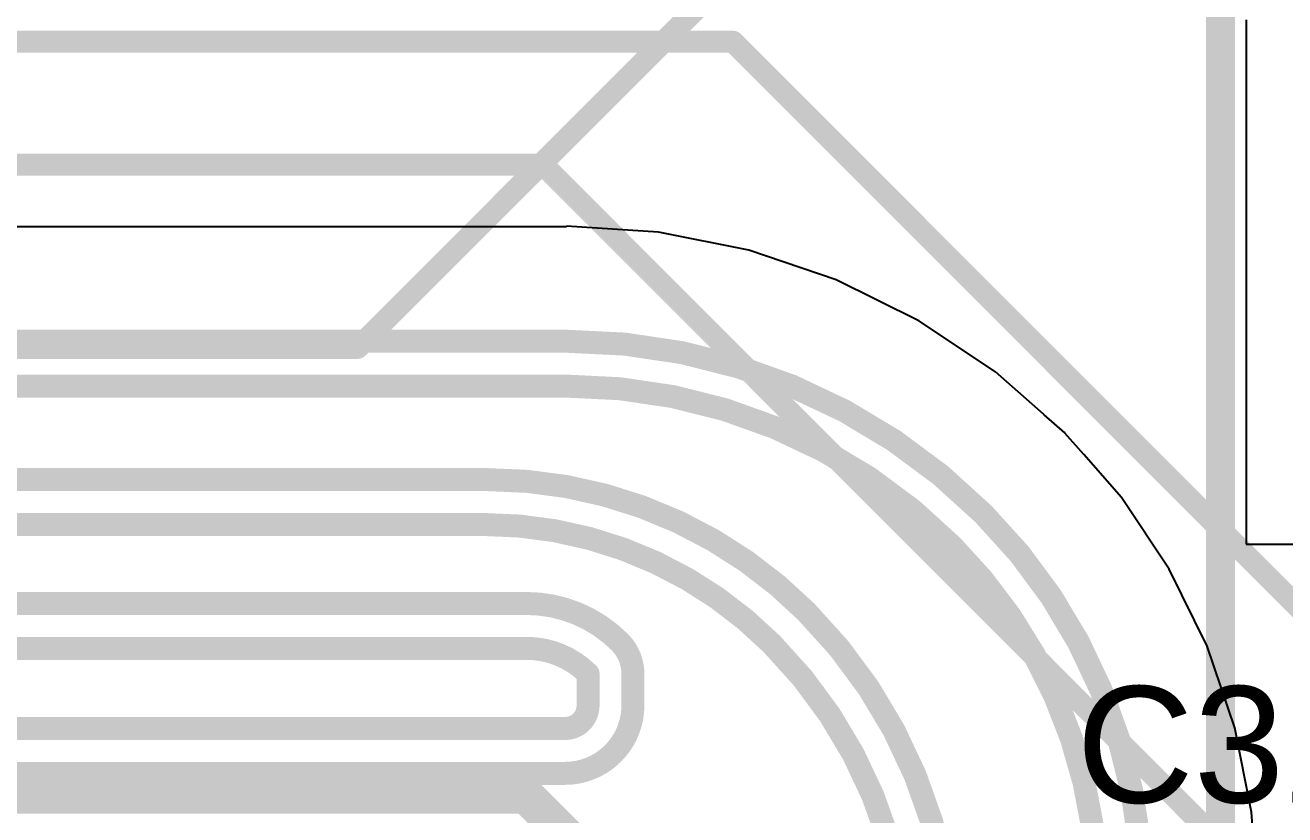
# Model space of a CAD drawing. Header units: inches. Extents: x -0.1 to 94.8, y -0.8 to 67.1.
# Drawn here: x 64.16 to 72.82, y 41.19 to 46.61 of the extents above; entities that cross this region are included whole.
import ezdxf

# ---------------------------------------------------------------- set-up
doc = ezdxf.new("R2010")
doc.units = ezdxf.units.IN
for name, color, linetype in [('Board Layer Stack Bottom Overlay', 54, 'Continuous'), ('Bottom Layer', 5, 'Continuous'), ('Layer 2', 16, 'Continuous'), ('Mechanical 15', 56, 'Continuous'), ('Top Layer', 1, 'Continuous'), ('Top Overlay', 2, 'Continuous')]:
    doc.layers.add(name, color=color, linetype=linetype)
doc.styles.add('Arial', font='', dxfattribs={"height": 0.2})
doc.styles.get('Arial').set_extended_font_data('Arial')

# ---------------------------------------------------------------- blocks, each defined once
blk = doc.blocks.new('JK00136NL_B_56')
at = {"layer": 'Board Layer Stack Bottom Overlay'}
blk.add_lwpolyline([(16.2, 8.395, 0.15, 0.15, 0), (-7.01, 8.395, 0.15, 0.15, 0)], format="xyseb", dxfattribs=at)
at = {"layer": 'Mechanical 15'}
blk.add_lwpolyline([(16.225, 8.395, 0.2, 0.2, 0), (-16.51, 8.395, 0.2, 0.2, 0)], format="xyseb", dxfattribs=at)

msp = doc.modelspace()

# ---------------------------------------------------------------- linework, layer by layer
at = {"layer": 'Bottom Layer'}
for p, q in [((72.55, 46.65), (72.55, 43.05)), ((67.8791, 45.2287), (56.9863, 45.2287)), ((67.8813, 45.2287), (67.8791, 45.2287)), ((67.8822, 45.2324), (67.8813, 45.2287)), ((68.5141, 45.191), (67.8822, 45.2324)), ((69.1351, 45.0674), (68.5141, 45.191)), ((69.7346, 44.8639), (69.1351, 45.0674)), ((70.3025, 44.5839), (69.7346, 44.8639)), ((70.829, 44.2321), (70.3025, 44.5839)), ((71.1596, 43.9421), (70.829, 44.2321)), ((71.1597, 43.9421), (71.1596, 43.9421)), ((71.1641, 43.9382), (71.1597, 43.9421)), ((71.1597, 43.9421), (71.1597, 43.9421)), ((71.305, 43.8146), (71.1641, 43.9382)), ((71.3051, 43.8146), (71.305, 43.8146)), ((71.3062, 43.8135), (71.3051, 43.8146)), ((71.3059, 43.8125), (71.3065, 43.8131)), ((71.435, 43.6653), (71.3059, 43.8125)), ((71.3065, 43.8131), (71.3062, 43.8135)), ((71.6939, 43.3702), (71.435, 43.6653)), ((72.0219, 42.8792), (71.6939, 43.3702)), ((72.55, 43.05), (73.75, 43.05)), ((72.2831, 42.3496), (72.0219, 42.8792)), ((72.4729, 41.7905), (72.2831, 42.3496)), ((72.588, 41.2114), (72.4729, 41.7905)), ((72.6139, 40.8166), (72.588, 41.2114))]:
    msp.add_line(p, q, dxfattribs=at)
for points in [[(45.6987, 44.443, 0.158, 0.158, 0), (67.8801, 44.443, 0.158, 0.158, 0)], [(67.8801, 44.443, 0.158, 0.158, 0), (67.8822, 44.443, 0.158, 0.158, 0)], [(67.8822, 44.443, 0.158, 0.158, -0.198909), (70.7468, 43.2565, 0.158, 0.158, 0)], [(45.6987, 44.135, 0.158, 0.158, 0), (67.8801, 44.135, 0.158, 0.158, 0)], [(67.8802, 44.135, 0.158, 0.158, -0.00026), (67.8801, 44.135, 0.158, 0.158, 0)], [(67.8802, 44.135, 0.158, 0.158, 0), (67.8824, 44.135, 0.158, 0.158, 0)], [(67.8824, 44.135, 0.158, 0.158, -0.19875), (70.5275, 43.0402, 0.158, 0.158, 0)], [(59.8791, 43.493, 0.158, 0.158, 0), (67.3387, 43.493, 0.158, 0.158, 0)], [(67.3387, 43.493, 0.158, 0.158, 0), (67.3422, 43.493, 0.158, 0.158, 0)], [(67.3422, 43.493, 0.158, 0.158, -0.199267), (69.53, 42.585, 0.158, 0.158, 0)], [(59.8791, 43.185, 0.158, 0.158, 0), (67.3123, 43.185, 0.158, 0.158, 0)], [(67.3123, 43.185, 0.158, 0.158, 0), (67.3139, 43.185, 0.158, 0.158, 0)], [(67.3139, 43.185, 0.158, 0.158, -0.199217), (69.2916, 42.3656, 0.158, 0.158, 0)], [(70.7468, 43.2565, 0.158, 0.158, -0.000101), (70.747, 43.2563, 0.158, 0.158, 0)], [(70.747, 43.2563, 0.158, 0.158, -0.001872), (70.7478, 43.2555, 0.158, 0.158, 0)], [(70.7478, 43.2555, 0.158, 0.158, -0.198604), (71.838, 40.6253, 0.158, 0.158, 0)], [(70.5282, 43.0395, 0.158, 0.158, -0.001507), (70.5275, 43.0402, 0.158, 0.158, 0)], [(70.5282, 43.0395, 0.158, 0.158, -0.162319), (71.4956, 41.1062, 0.158, 0.158, 0)], [(61.53, 42.643, 0.158, 0.158, 0), (67.6075, 42.643, 0.158, 0.158, 0)], [(67.6075, 42.643, 0.158, 0.158, -0.198912), (68.2478, 42.3778, 0.158, 0.158, 0)], [(69.53, 42.585, 0.158, 0.158, -0.198489), (70.538, 40.1459, 0.158, 0.158, 0)], [(61.53, 42.335, 0.158, 0.158, 0), (67.6075, 42.335, 0.158, 0.158, 0)], [(67.6075, 42.335, 0.158, 0.158, -0.198912), (68.03, 42.16, 0.158, 0.158, 0)], [(68.2478, 42.3778, 0.158, 0.158, 0), (68.2478, 42.3778, 0.158, 0.158, 0)], [(68.2478, 42.3778, 0.158, 0.158, -0.198912), (68.338, 42.16, 0.158, 0.158, 0)], [(69.2916, 42.3656, 0.158, 0.158, -0.000128), (69.2927, 42.3644, 0.158, 0.158, 0)], [(69.2927, 42.3644, 0.158, 0.158, -0.198461), (70.23, 40.0961, 0.158, 0.158, 0)], [(68.03, 41.943, 0.158, 0.158, 0), (68.03, 42.16, 0.158, 0.158, 0)], [(68.338, 41.943, 0.158, 0.158, 0), (68.338, 42.16, 0.158, 0.158, 0)], [(68.338, 41.943, 0.158, 0.158, -0.414214), (67.872, 41.477, 0.158, 0.158, 0)], [(68.03, 41.943, 0.158, 0.158, -0.414214), (67.872, 41.785, 0.158, 0.158, 0)], [(63.3008, 41.785, 0.158, 0.158, 0), (67.872, 41.785, 0.158, 0.158, 0)], [(63.3008, 41.477, 0.158, 0.158, 0), (67.872, 41.477, 0.158, 0.158, 0)]]:
    msp.add_lwpolyline(points, format="xyseb", dxfattribs=at)
for points in [[(67.8406, 44.443, 0.079, 0.079, 1), (67.9196, 44.443, 0.079, 0.079, 1)], [(67.8406, 44.443, 0.079, 0.079, 1), (67.9196, 44.443, 0.079, 0.079, 1)], [(67.8427, 44.443, 0.079, 0.079, 1), (67.9217, 44.443, 0.079, 0.079, 1)], [(67.8427, 44.443, 0.079, 0.079, 1), (67.9217, 44.443, 0.079, 0.079, 1)], [(67.8406, 44.135, 0.079, 0.079, 1), (67.9196, 44.135, 0.079, 0.079, 1)], [(67.8406, 44.135, 0.079, 0.079, 1), (67.9196, 44.135, 0.079, 0.079, 1)], [(67.8407, 44.135, 0.079, 0.079, 1), (67.9197, 44.135, 0.079, 0.079, 1)], [(67.8407, 44.135, 0.079, 0.079, 1), (67.9197, 44.135, 0.079, 0.079, 1)], [(67.8429, 44.135, 0.079, 0.079, 1), (67.9219, 44.135, 0.079, 0.079, 1)], [(67.8429, 44.135, 0.079, 0.079, 1), (67.9219, 44.135, 0.079, 0.079, 1)], [(67.2992, 43.493, 0.079, 0.079, 1), (67.3782, 43.493, 0.079, 0.079, 1)], [(67.2992, 43.493, 0.079, 0.079, 1), (67.3782, 43.493, 0.079, 0.079, 1)], [(67.3027, 43.493, 0.079, 0.079, 1), (67.3817, 43.493, 0.079, 0.079, 1)], [(67.3027, 43.493, 0.079, 0.079, 1), (67.3817, 43.493, 0.079, 0.079, 1)], [(67.2728, 43.185, 0.079, 0.079, 1), (67.3518, 43.185, 0.079, 0.079, 1)], [(67.2728, 43.185, 0.079, 0.079, 1), (67.3518, 43.185, 0.079, 0.079, 1)], [(67.2744, 43.185, 0.079, 0.079, 1), (67.3534, 43.185, 0.079, 0.079, 1)], [(67.2744, 43.185, 0.079, 0.079, 1), (67.3534, 43.185, 0.079, 0.079, 1)], [(70.7073, 43.2565, 0.079, 0.079, 1), (70.7863, 43.2565, 0.079, 0.079, 1)], [(70.7073, 43.2565, 0.079, 0.079, 1), (70.7863, 43.2565, 0.079, 0.079, 1)], [(70.7075, 43.2563, 0.079, 0.079, 1), (70.7864, 43.2563, 0.079, 0.079, 1)], [(70.7075, 43.2563, 0.079, 0.079, 1), (70.7865, 43.2563, 0.079, 0.079, 1)], [(70.7083, 43.2555, 0.079, 0.079, 1), (70.7873, 43.2555, 0.079, 0.079, 1)], [(70.7083, 43.2555, 0.079, 0.079, 1), (70.7873, 43.2555, 0.079, 0.079, 1)], [(70.488, 43.0402, 0.079, 0.079, 1), (70.567, 43.0402, 0.079, 0.079, 1)], [(70.488, 43.0402, 0.079, 0.079, 1), (70.567, 43.0402, 0.079, 0.079, 1)], [(70.4887, 43.0395, 0.079, 0.079, 1), (70.5677, 43.0395, 0.079, 0.079, 1)], [(70.4887, 43.0395, 0.079, 0.079, 1), (70.5677, 43.0395, 0.079, 0.079, 1)], [(67.568, 42.643, 0.079, 0.079, 1), (67.647, 42.643, 0.079, 0.079, 1)], [(67.568, 42.643, 0.079, 0.079, 1), (67.647, 42.643, 0.079, 0.079, 1)], [(69.4905, 42.585, 0.079, 0.079, 1), (69.5695, 42.585, 0.079, 0.079, 1)], [(69.4905, 42.585, 0.079, 0.079, 1), (69.5695, 42.585, 0.079, 0.079, 1)], [(67.568, 42.335, 0.079, 0.079, 1), (67.647, 42.335, 0.079, 0.079, 1)], [(67.568, 42.335, 0.079, 0.079, 1), (67.647, 42.335, 0.079, 0.079, 1)], [(68.2083, 42.3778, 0.079, 0.079, 1), (68.2873, 42.3778, 0.079, 0.079, 1)], [(68.2083, 42.3778, 0.079, 0.079, 1), (68.2873, 42.3778, 0.079, 0.079, 1)], [(68.2083, 42.3778, 0.079, 0.079, 1), (68.2873, 42.3778, 0.079, 0.079, 1)], [(68.2083, 42.3778, 0.079, 0.079, 1), (68.2873, 42.3778, 0.079, 0.079, 1)], [(69.2521, 42.3656, 0.079, 0.079, 1), (69.3311, 42.3656, 0.079, 0.079, 1)], [(69.2521, 42.3656, 0.079, 0.079, 1), (69.3311, 42.3656, 0.079, 0.079, 1)], [(69.2532, 42.3644, 0.079, 0.079, 1), (69.3322, 42.3644, 0.079, 0.079, 1)], [(69.2532, 42.3644, 0.079, 0.079, 1), (69.3322, 42.3644, 0.079, 0.079, 1)], [(67.9905, 42.16, 0.079, 0.079, 1), (68.0695, 42.16, 0.079, 0.079, 1)], [(67.9905, 42.16, 0.079, 0.079, 1), (68.0695, 42.16, 0.079, 0.079, 1)], [(68.2985, 42.16, 0.079, 0.079, 1), (68.3775, 42.16, 0.079, 0.079, 1)], [(68.2985, 42.16, 0.079, 0.079, 1), (68.3775, 42.16, 0.079, 0.079, 1)], [(67.9905, 41.943, 0.079, 0.079, 1), (68.0695, 41.943, 0.079, 0.079, 1)], [(67.9905, 41.943, 0.079, 0.079, 1), (68.0695, 41.943, 0.079, 0.079, 1)], [(68.2985, 41.943, 0.079, 0.079, 1), (68.3775, 41.943, 0.079, 0.079, 1)], [(68.2985, 41.943, 0.079, 0.079, 1), (68.3775, 41.943, 0.079, 0.079, 1)], [(67.8325, 41.785, 0.079, 0.079, 1), (67.9115, 41.785, 0.079, 0.079, 1)], [(67.8325, 41.785, 0.079, 0.079, 1), (67.9115, 41.785, 0.079, 0.079, 1)], [(67.8325, 41.477, 0.079, 0.079, 1), (67.9115, 41.477, 0.079, 0.079, 1)], [(67.8325, 41.477, 0.079, 0.079, 1), (67.9115, 41.477, 0.079, 0.079, 1)]]:
    msp.add_lwpolyline(points, format="xyseb", close=True, dxfattribs=at)
at = {"layer": 'Layer 2'}
for points in [[(66.4468, 44.3968, 0.15, 0.15, 0), (75.9, 53.85, 0.15, 0.15, 0)], [(45.5032, 44.3968, 0.15, 0.15, 0), (66.4468, 44.3968, 0.15, 0.15, 0)], [(60.355, 41.325, 0.25, 0.25, 0), (67.605, 41.325, 0.25, 0.25, 0)], [(67.605, 41.325, 0.25, 0.25, 0), (69.08, 39.85, 0.25, 0.25, 0)]]:
    msp.add_lwpolyline(points, format="xyseb", dxfattribs=at)
for points in [[(66.4093, 44.3968, 0.075, 0.075, 1), (66.4843, 44.3968, 0.075, 0.075, 1)], [(66.4093, 44.3968, 0.075, 0.075, 1), (66.4843, 44.3968, 0.075, 0.075, 1)], [(67.5425, 41.325, 0.125, 0.125, 1), (67.6675, 41.325, 0.125, 0.125, 1)], [(67.5425, 41.325, 0.125, 0.125, 1), (67.6675, 41.325, 0.125, 0.125, 1)]]:
    msp.add_lwpolyline(points, format="xyseb", close=True, dxfattribs=at)
at = {"layer": 'Top Layer'}
for points in [[(55.7557, 46.4993, 0.15, 0.15, 0), (69.0257, 46.4993, 0.15, 0.15, 0)], [(69.0257, 46.4993, 0.15, 0.15, 0), (74.8, 40.725, 0.15, 0.15, 0)], [(55.8581, 45.6545, 0.15, 0.15, 0), (67.7205, 45.6545, 0.15, 0.15, 0)], [(67.7205, 45.6545, 0.15, 0.15, 0), (72.5, 40.875, 0.15, 0.15, 0)]]:
    msp.add_lwpolyline(points, format="xyseb", dxfattribs=at)
for points in [[(68.9882, 46.4993, 0.075, 0.075, 1), (69.0632, 46.4993, 0.075, 0.075, 1)], [(68.9882, 46.4993, 0.075, 0.075, 1), (69.0632, 46.4993, 0.075, 0.075, 1)], [(67.683, 45.6545, 0.075, 0.075, 1), (67.758, 45.6545, 0.075, 0.075, 1)], [(67.683, 45.6545, 0.075, 0.075, 1), (67.758, 45.6545, 0.075, 0.075, 1)]]:
    msp.add_lwpolyline(points, format="xyseb", close=True, dxfattribs=at)

# ---------------------------------------------------------------- block references
at = {"rotation": 270}
msp.add_blockref('JK00136NL_B_56', (63.98, 49.51), dxfattribs=at)

# ---------------------------------------------------------------- texts
at = {"layer": 'Top Overlay', "style": 'Arial'}
msp.add_text('C32', height=0.8, dxfattribs=at).set_placement((71.3837, 41.2751))

doc.saveas('drawing.dxf')
